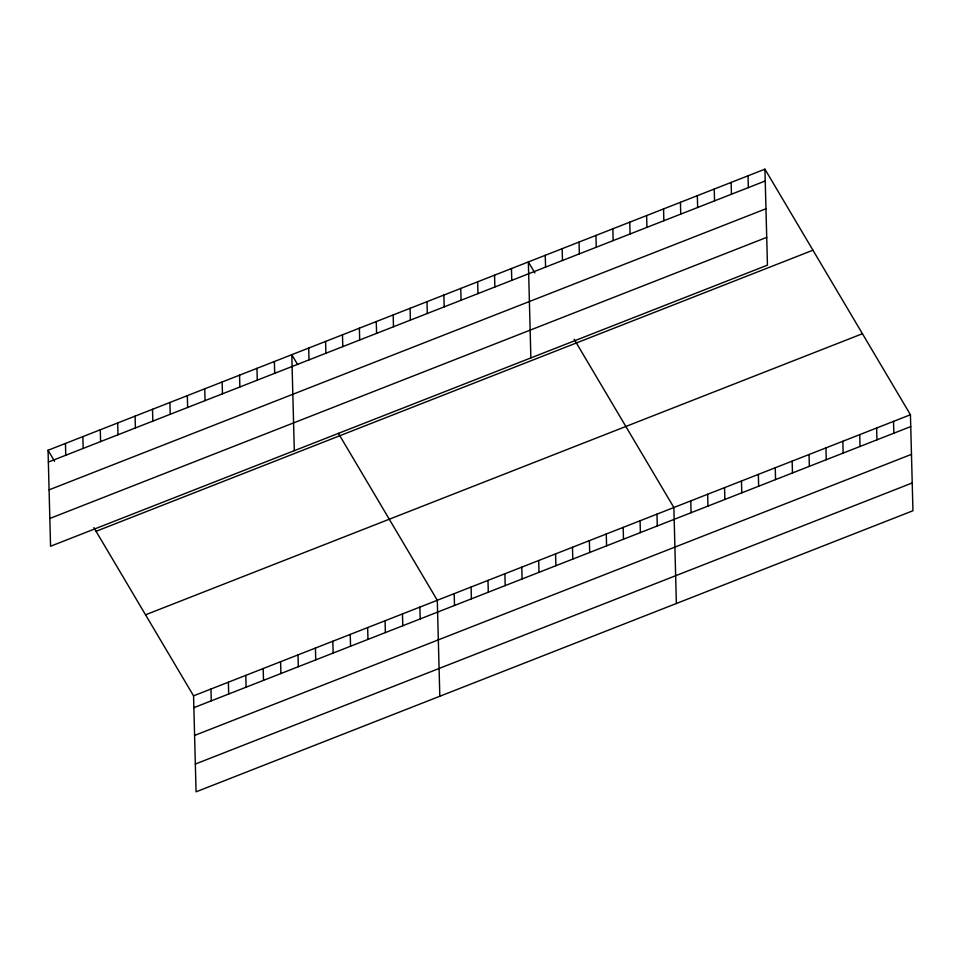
<?xml version="1.0" encoding="UTF-8"?>
<svg xmlns="http://www.w3.org/2000/svg" width="961" height="961" viewBox="0 0 961 961"><rect width="100%" height="100%" fill="white"/><g stroke="black" fill="none" stroke-linecap="round" stroke-linejoin="round"><path stroke-width="1.44" d="M764.932 169.172L767.443 265.152L50.561 546.244L48.05 450.265L764.932 169.172L910.439 414.756L912.95 510.735L196.068 791.828L193.557 695.848L93.89 527.625M48.362 462.073L765.244 180.98M49.083 489.858L765.965 208.765M49.84 518.472L766.722 237.379M96.064 531.301L812.946 250.208M145.543 614.8L862.425 333.719M193.557 695.848L910.439 414.756M193.87 707.668L910.752 426.576M194.59 735.441L911.472 454.349M195.347 764.055L912.217 482.963M534.905 272.984L528.358 261.933L530.868 357.912M574.197 339.293L673.865 507.516L676.376 603.496M297.61 364.507L291.784 354.693L294.306 450.673M338.356 433.279L437.291 600.277L439.814 696.257M48.05 450.265L54.597 461.316M893.538 421.386L893.85 433.195M876.636 428.005L876.949 439.826M859.747 434.636L860.047 446.457M842.845 441.255L843.157 453.075M825.943 447.886L826.256 459.706M809.054 454.517L809.354 466.325M792.152 461.136L792.465 472.956M775.251 467.767L775.563 479.575M758.361 474.386L758.661 486.206M748.03 175.791L748.343 187.611M741.46 481.017L741.772 492.837M731.141 182.422L731.441 194.242M724.558 487.635L724.87 499.456M714.239 189.041L714.552 200.861M707.656 494.266L707.969 506.087M697.338 195.672L697.65 207.492M690.767 500.897L691.079 512.706M680.436 202.303L680.748 214.111M663.546 208.921L663.859 220.742M656.964 514.147L657.276 525.955M646.645 215.552L646.957 227.361M640.074 520.766L640.374 532.586M629.743 222.171L630.056 233.991M623.172 527.397L623.485 539.217M612.854 228.802L613.154 240.622M606.271 534.016L606.583 545.836M595.952 235.421L596.264 247.241M589.381 540.647L589.682 552.467M579.051 242.052L579.363 253.872M572.48 547.277L572.792 559.086M562.161 248.683L562.461 260.491M555.578 553.896L555.89 565.717M545.259 255.302L545.572 267.122M538.677 560.527L538.989 572.336M521.787 567.146L522.099 578.966M511.468 268.551L511.769 280.372M504.885 573.777L505.198 585.585M494.567 275.182L494.879 287.003M487.984 580.396L488.296 592.216M477.665 281.801L477.977 293.622M471.094 587.027L471.395 598.847M460.763 288.432L461.076 300.252M454.193 593.658L454.505 605.466M443.874 295.063L444.186 306.871M426.972 301.682L427.285 313.502M419.885 607.1L420.197 618.92M410.071 308.313L410.383 320.121M402.479 613.935L402.779 625.743M393.181 314.932L393.481 326.752M385.061 620.758L385.373 632.578M376.28 321.563L376.592 333.383M367.655 627.581L367.967 639.401M359.378 328.181L359.69 340.002M342.488 334.812L342.789 346.633M350.248 634.416L350.549 646.224M325.587 341.443L325.899 353.252M332.83 641.239L333.143 653.048M308.685 348.062L308.998 359.882M315.424 648.062L315.737 659.883M298.018 654.885L298.33 666.706M274.378 361.516L274.69 373.336M280.6 661.721L280.912 673.529M256.971 368.339L257.284 380.16M263.194 668.544L263.506 680.364M239.565 375.174L239.866 386.983M245.788 675.367L246.1 687.187M222.147 381.998L222.459 393.818M228.37 682.19L228.682 694.01M204.741 388.821L205.053 400.641M210.964 689.025L211.276 700.833M187.335 395.644L187.635 407.464M169.917 402.479L170.229 414.287M152.511 409.302L152.823 421.122M135.105 416.125L135.405 427.945M117.686 422.96L117.999 434.768M100.28 429.783L100.593 441.604M82.874 436.606L83.175 448.427M65.456 443.429L65.768 455.25"/></g></svg>
